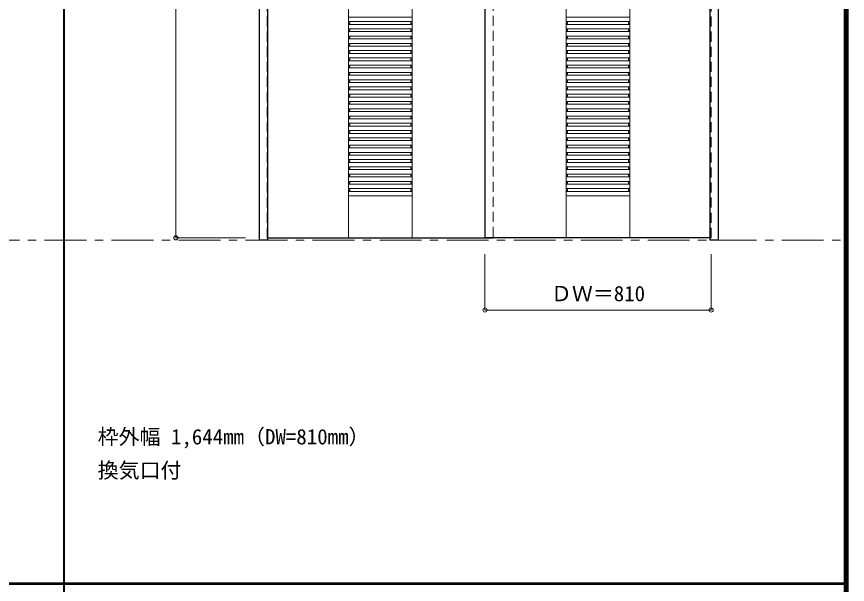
# Model space of a CAD drawing. Units: millimetres, scale not verified. Extents: x -6000 to 5700, y -4307 to 4260.
# Drawn here: x 2725 to 5700, y 186 to 2218 of the extents above; entities that cross this region are included whole.
import ezdxf
from ezdxf.enums import TextEntityAlignment as Align

# ---------------------------------------------------------------- set-up
doc = ezdxf.new("R2010")
doc.units = ezdxf.units.MM
doc.header["$LTSCALE"] = 30
doc.header["$PDMODE"] = 32
doc.header["$PDSIZE"] = 15
doc.linetypes.add('CHAIN1', pattern=[8, 5, -1, 1, -1])
doc.linetypes.add('DASHED1', pattern=[1.8, 1.2, -0.6])
for name, color, linetype, lineweight in [('0-0_補助線', 7, 'CHAIN1', 18), ('0-2_扉', 3, 'Continuous', 25), ('0-3_仕上げ', 4, 'Continuous', 9), ('0-B_寸法', 4, 'Continuous', 9), ('F-1_枠', 6, 'Continuous', 40)]:
    doc.layers.add(name, color=color, linetype=linetype, lineweight=lineweight)
doc.layers.add('0-A_文字', color=7, linetype='Continuous')
doc.styles.add('ＭＳ ゴシック', font='')
doc.styles.get('ＭＳ ゴシック').set_extended_font_data('MS Gothic')

msp = doc.modelspace()

# ---------------------------------------------------------------- linework, layer by layer
at = {"layer": '0-0_補助線'}
msp.add_line((-2695, 1418), (5690, 1418), dxfattribs=at)
at = {"layer": '0-2_扉', "color": 4, "linetype": 'DASHED1', "lineweight": 9}
for p, q in [((3622, 1426.5), (3622, 3409.5)), ((5212, 1426.5), (5212, 3409.5)), ((3622, 1426.5), (3625, 1426.5)), ((5212, 1426.5), (5209, 1426.5))]:
    msp.add_line(p, q, dxfattribs=at)
at = {"layer": '0-2_扉'}
for p, q in [((4402, 3409.5), (4402, 1426.5)), ((3625, 1426.5), (4432, 1426.5)), ((5209, 1426.5), (4402, 1426.5))]:
    msp.add_line(p, q, dxfattribs=at)
at = {"layer": '0-3_仕上げ', "color": 3, "lineweight": 25}
for p, q in [((3595, 1418), (3595, 3453)), ((3625, 1418), (3625, 3453)), ((5209, 1427.04), (5209, 3453)), ((5239, 1418), (5239, 3453)), ((3625, 1418), (3595, 1418))]:
    msp.add_line(p, q, dxfattribs=at)
at = {"layer": '0-3_仕上げ', "color": 7, "lineweight": 18}
for p, q in [((3913, 1426.5), (3913, 3409.5)), ((4141, 1426.5), (4141, 3409.5)), ((4693, 1426.5), (4693, 3409.5)), ((4921, 1426.5), (4921, 3409.5)), ((4141, 1576.5), (3913, 1576.5)), ((4693, 1576.5), (4921, 1576.5))]:
    msp.add_line(p, q, dxfattribs=at)
at = {"layer": '0-3_仕上げ', "linetype": 'DASHED1'}
msp.add_line((4432, 3409.5), (4432, 1426.5), dxfattribs=at)
at = {"layer": '0-3_仕上げ'}
for p, q in [((4141, 2216.5), (3913, 2216.5)), ((4693, 2216.5), (4921, 2216.5)), ((4141, 2200.5), (3913, 2200.5)), ((3918, 2194.08), (3913, 2194.08)), ((4141, 2190.5), (3913, 2190.5)), ((4141, 2174.5), (3913, 2174.5)), ((3918, 2200.5), (3918, 2194.08)), ((3918, 2174.5), (3918, 2168.08)), ((4136, 2200.5), (4136, 2194.08)), ((4141, 2194.08), (4136, 2194.08)), ((4136, 2174.5), (4136, 2168.08)), ((4693, 2200.5), (4921, 2200.5)), ((4693, 2194.08), (4698, 2194.08)), ((4693, 2190.5), (4921, 2190.5)), ((4693, 2174.5), (4921, 2174.5)), ((4698, 2200.5), (4698, 2194.08)), ((4698, 2174.5), (4698, 2168.08)), ((4916, 2200.5), (4916, 2194.08)), ((4916, 2194.08), (4921, 2194.08)), ((4916, 2174.5), (4916, 2168.08)), ((3918, 2168.08), (3913, 2168.08)), ((4141, 2164.5), (3913, 2164.5)), ((4141, 2148.5), (3913, 2148.5)), ((3918, 2148.5), (3918, 2142.08)), ((4141, 2168.08), (4136, 2168.08)), ((4136, 2148.5), (4136, 2142.08)), ((4693, 2168.08), (4698, 2168.08)), ((4693, 2164.5), (4921, 2164.5)), ((4693, 2148.5), (4921, 2148.5)), ((4698, 2148.5), (4698, 2142.08)), ((4916, 2168.08), (4921, 2168.08)), ((4916, 2148.5), (4916, 2142.08)), ((3918, 2142.08), (3913, 2142.08)), ((4141, 2138.5), (3913, 2138.5)), ((4141, 2122.5), (3913, 2122.5)), ((3918, 2116.08), (3913, 2116.08)), ((4141, 2112.5), (3913, 2112.5)), ((3918, 2122.5), (3918, 2116.08)), ((4141, 2142.08), (4136, 2142.08)), ((4136, 2122.5), (4136, 2116.08)), ((4141, 2116.08), (4136, 2116.08)), ((4693, 2142.08), (4698, 2142.08)), ((4693, 2138.5), (4921, 2138.5)), ((4693, 2122.5), (4921, 2122.5)), ((4693, 2116.08), (4698, 2116.08)), ((4693, 2112.5), (4921, 2112.5)), ((4698, 2122.5), (4698, 2116.08)), ((4916, 2142.08), (4921, 2142.08)), ((4916, 2122.5), (4916, 2116.08)), ((4916, 2116.08), (4921, 2116.08)), ((4141, 2096.5), (3913, 2096.5)), ((3918, 2090.08), (3913, 2090.08)), ((4141, 2086.5), (3913, 2086.5)), ((3918, 2096.5), (3918, 2090.08)), ((4136, 2096.5), (4136, 2090.08)), ((4141, 2090.08), (4136, 2090.08)), ((4693, 2096.5), (4921, 2096.5)), ((4693, 2090.08), (4698, 2090.08)), ((4693, 2086.5), (4921, 2086.5)), ((4698, 2096.5), (4698, 2090.08)), ((4916, 2096.5), (4916, 2090.08)), ((4916, 2090.08), (4921, 2090.08)), ((4141, 2070.5), (3913, 2070.5)), ((3918, 2064.08), (3913, 2064.08)), ((4141, 2060.5), (3913, 2060.5)), ((3918, 2070.5), (3918, 2064.08)), ((4136, 2070.5), (4136, 2064.08)), ((4141, 2064.08), (4136, 2064.08)), ((4693, 2070.5), (4921, 2070.5)), ((4693, 2064.08), (4698, 2064.08)), ((4693, 2060.5), (4921, 2060.5)), ((4698, 2070.5), (4698, 2064.08)), ((4916, 2070.5), (4916, 2064.08)), ((4916, 2064.08), (4921, 2064.08)), ((4141, 2044.5), (3913, 2044.5)), ((3918, 2038.08), (3913, 2038.08)), ((4141, 2034.5), (3913, 2034.5)), ((3918, 2044.5), (3918, 2038.08)), ((4136, 2044.5), (4136, 2038.08)), ((4141, 2038.08), (4136, 2038.08)), ((4693, 2044.5), (4921, 2044.5)), ((4693, 2038.08), (4698, 2038.08)), ((4693, 2034.5), (4921, 2034.5)), ((4698, 2044.5), (4698, 2038.08)), ((4916, 2044.5), (4916, 2038.08)), ((4916, 2038.08), (4921, 2038.08)), ((4141, 2018.5), (3913, 2018.5)), ((3918, 2012.08), (3913, 2012.08)), ((4141, 2008.5), (3913, 2008.5)), ((3918, 2018.5), (3918, 2012.08)), ((4136, 2018.5), (4136, 2012.08)), ((4141, 2012.08), (4136, 2012.08)), ((4693, 2018.5), (4921, 2018.5)), ((4693, 2012.08), (4698, 2012.08)), ((4693, 2008.5), (4921, 2008.5)), ((4698, 2018.5), (4698, 2012.08)), ((4916, 2018.5), (4916, 2012.08)), ((4916, 2012.08), (4921, 2012.08)), ((4141, 1992.5), (3913, 1992.5)), ((3918, 1986.08), (3913, 1986.08)), ((4141, 1982.5), (3913, 1982.5)), ((4141, 1966.5), (3913, 1966.5)), ((3918, 1992.5), (3918, 1986.08)), ((3918, 1966.5), (3918, 1960.08)), ((4136, 1992.5), (4136, 1986.08)), ((4141, 1986.08), (4136, 1986.08)), ((4136, 1966.5), (4136, 1960.08)), ((4693, 1992.5), (4921, 1992.5)), ((4693, 1986.08), (4698, 1986.08)), ((4693, 1982.5), (4921, 1982.5)), ((4693, 1966.5), (4921, 1966.5)), ((4698, 1992.5), (4698, 1986.08)), ((4698, 1966.5), (4698, 1960.08)), ((4916, 1992.5), (4916, 1986.08)), ((4916, 1986.08), (4921, 1986.08)), ((4916, 1966.5), (4916, 1960.08)), ((3918, 1960.08), (3913, 1960.08)), ((4141, 1956.5), (3913, 1956.5)), ((4141, 1940.5), (3913, 1940.5)), ((3918, 1934.08), (3913, 1934.08)), ((3918, 1940.5), (3918, 1934.08)), ((4141, 1960.08), (4136, 1960.08)), ((4136, 1940.5), (4136, 1934.08)), ((4141, 1934.08), (4136, 1934.08)), ((4693, 1960.08), (4698, 1960.08)), ((4693, 1956.5), (4921, 1956.5)), ((4693, 1940.5), (4921, 1940.5)), ((4693, 1934.08), (4698, 1934.08)), ((4698, 1940.5), (4698, 1934.08)), ((4916, 1960.08), (4921, 1960.08)), ((4916, 1940.5), (4916, 1934.08)), ((4916, 1934.08), (4921, 1934.08)), ((4141, 1930.5), (3913, 1930.5)), ((4141, 1914.5), (3913, 1914.5)), ((3918, 1908.08), (3913, 1908.08)), ((4141, 1904.5), (3913, 1904.5)), ((3918, 1914.5), (3918, 1908.08)), ((4136, 1914.5), (4136, 1908.08)), ((4141, 1908.08), (4136, 1908.08)), ((4693, 1930.5), (4921, 1930.5)), ((4693, 1914.5), (4921, 1914.5)), ((4693, 1908.08), (4698, 1908.08)), ((4693, 1904.5), (4921, 1904.5)), ((4698, 1914.5), (4698, 1908.08)), ((4916, 1914.5), (4916, 1908.08)), ((4916, 1908.08), (4921, 1908.08)), ((4141, 1888.5), (3913, 1888.5)), ((3918, 1882.08), (3913, 1882.08)), ((4141, 1878.5), (3913, 1878.5)), ((3918, 1888.5), (3918, 1882.08)), ((4136, 1888.5), (4136, 1882.08)), ((4141, 1882.08), (4136, 1882.08)), ((4693, 1888.5), (4921, 1888.5)), ((4693, 1882.08), (4698, 1882.08)), ((4693, 1878.5), (4921, 1878.5)), ((4698, 1888.5), (4698, 1882.08)), ((4916, 1888.5), (4916, 1882.08)), ((4916, 1882.08), (4921, 1882.08)), ((4141, 1862.5), (3913, 1862.5)), ((3918, 1856.08), (3913, 1856.08)), ((4141, 1852.5), (3913, 1852.5)), ((3918, 1862.5), (3918, 1856.08)), ((4136, 1862.5), (4136, 1856.08)), ((4141, 1856.08), (4136, 1856.08)), ((4693, 1862.5), (4921, 1862.5)), ((4693, 1856.08), (4698, 1856.08)), ((4693, 1852.5), (4921, 1852.5)), ((4698, 1862.5), (4698, 1856.08)), ((4916, 1862.5), (4916, 1856.08)), ((4916, 1856.08), (4921, 1856.08)), ((4141, 1836.5), (3913, 1836.5)), ((3918, 1830.08), (3913, 1830.08)), ((4141, 1826.5), (3913, 1826.5)), ((3918, 1836.5), (3918, 1830.08)), ((4136, 1836.5), (4136, 1830.08)), ((4141, 1830.08), (4136, 1830.08)), ((4693, 1836.5), (4921, 1836.5)), ((4693, 1830.08), (4698, 1830.08)), ((4693, 1826.5), (4921, 1826.5)), ((4698, 1836.5), (4698, 1830.08)), ((4916, 1836.5), (4916, 1830.08)), ((4916, 1830.08), (4921, 1830.08)), ((4141, 1810.5), (3913, 1810.5)), ((3918, 1804.08), (3913, 1804.08)), ((4141, 1800.5), (3913, 1800.5)), ((3918, 1810.5), (3918, 1804.08)), ((4136, 1810.5), (4136, 1804.08)), ((4141, 1804.08), (4136, 1804.08)), ((4693, 1810.5), (4921, 1810.5)), ((4693, 1804.08), (4698, 1804.08)), ((4693, 1800.5), (4921, 1800.5)), ((4698, 1810.5), (4698, 1804.08)), ((4916, 1810.5), (4916, 1804.08)), ((4916, 1804.08), (4921, 1804.08)), ((4141, 1784.5), (3913, 1784.5)), ((3918, 1778.08), (3913, 1778.08)), ((4141, 1774.5), (3913, 1774.5)), ((4141, 1758.5), (3913, 1758.5)), ((3918, 1784.5), (3918, 1778.08)), ((3918, 1758.5), (3918, 1752.08)), ((4136, 1784.5), (4136, 1778.08)), ((4141, 1778.08), (4136, 1778.08)), ((4136, 1758.5), (4136, 1752.08)), ((4693, 1784.5), (4921, 1784.5)), ((4693, 1778.08), (4698, 1778.08)), ((4693, 1774.5), (4921, 1774.5)), ((4693, 1758.5), (4921, 1758.5)), ((4698, 1784.5), (4698, 1778.08)), ((4698, 1758.5), (4698, 1752.08)), ((4916, 1784.5), (4916, 1778.08)), ((4916, 1778.08), (4921, 1778.08)), ((4916, 1758.5), (4916, 1752.08)), ((3918, 1752.08), (3913, 1752.08)), ((4141, 1748.5), (3913, 1748.5)), ((4141, 1732.5), (3913, 1732.5)), ((3918, 1726.08), (3913, 1726.08)), ((3918, 1732.5), (3918, 1726.08)), ((4141, 1752.08), (4136, 1752.08)), ((4136, 1732.5), (4136, 1726.08)), ((4141, 1726.08), (4136, 1726.08)), ((4693, 1752.08), (4698, 1752.08)), ((4693, 1748.5), (4921, 1748.5)), ((4693, 1732.5), (4921, 1732.5)), ((4693, 1726.08), (4698, 1726.08)), ((4698, 1732.5), (4698, 1726.08)), ((4916, 1752.08), (4921, 1752.08)), ((4916, 1732.5), (4916, 1726.08)), ((4916, 1726.08), (4921, 1726.08)), ((4141, 1722.5), (3913, 1722.5)), ((4141, 1706.5), (3913, 1706.5)), ((3918, 1700.08), (3913, 1700.08)), ((4141, 1696.5), (3913, 1696.5)), ((3918, 1706.5), (3918, 1700.08)), ((4136, 1706.5), (4136, 1700.08)), ((4141, 1700.08), (4136, 1700.08)), ((4693, 1722.5), (4921, 1722.5)), ((4693, 1706.5), (4921, 1706.5)), ((4693, 1700.08), (4698, 1700.08)), ((4693, 1696.5), (4921, 1696.5)), ((4698, 1706.5), (4698, 1700.08)), ((4916, 1706.5), (4916, 1700.08)), ((4916, 1700.08), (4921, 1700.08)), ((4141, 1680.5), (3913, 1680.5)), ((3918, 1674.08), (3913, 1674.08)), ((4141, 1670.5), (3913, 1670.5)), ((3918, 1680.5), (3918, 1674.08)), ((4136, 1680.5), (4136, 1674.08)), ((4141, 1674.08), (4136, 1674.08)), ((4693, 1680.5), (4921, 1680.5)), ((4693, 1674.08), (4698, 1674.08)), ((4693, 1670.5), (4921, 1670.5)), ((4698, 1680.5), (4698, 1674.08)), ((4916, 1680.5), (4916, 1674.08)), ((4916, 1674.08), (4921, 1674.08)), ((4141, 1654.5), (3913, 1654.5)), ((3918, 1648.08), (3913, 1648.08)), ((4141, 1644.5), (3913, 1644.5)), ((3918, 1654.5), (3918, 1648.08)), ((4136, 1654.5), (4136, 1648.08)), ((4141, 1648.08), (4136, 1648.08)), ((4693, 1654.5), (4921, 1654.5)), ((4693, 1648.08), (4698, 1648.08)), ((4693, 1644.5), (4921, 1644.5)), ((4698, 1654.5), (4698, 1648.08)), ((4916, 1654.5), (4916, 1648.08)), ((4916, 1648.08), (4921, 1648.08)), ((4141, 1628.5), (3913, 1628.5)), ((3918, 1622.08), (3913, 1622.08)), ((4141, 1618.5), (3913, 1618.5)), ((3918, 1628.5), (3918, 1622.08)), ((4136, 1628.5), (4136, 1622.08)), ((4141, 1622.08), (4136, 1622.08)), ((4693, 1628.5), (4921, 1628.5)), ((4693, 1622.08), (4698, 1622.08)), ((4693, 1618.5), (4921, 1618.5)), ((4698, 1628.5), (4698, 1622.08)), ((4916, 1628.5), (4916, 1622.08)), ((4916, 1622.08), (4921, 1622.08)), ((4141, 1602.5), (3913, 1602.5)), ((3918, 1596.08), (3913, 1596.08)), ((4141, 1592.5), (3913, 1592.5)), ((3918, 1602.5), (3918, 1596.08)), ((4136, 1602.5), (4136, 1596.08)), ((4141, 1596.08), (4136, 1596.08)), ((4693, 1602.5), (4921, 1602.5)), ((4693, 1596.08), (4698, 1596.08)), ((4693, 1592.5), (4921, 1592.5)), ((4698, 1602.5), (4698, 1596.08)), ((4916, 1602.5), (4916, 1596.08)), ((4916, 1596.08), (4921, 1596.08))]:
    msp.add_line(p, q, dxfattribs=at)
at = {"layer": '0-3_仕上げ', "color": 3, "lineweight": 25}
msp.add_lwpolyline([(5239, 1418), (5209, 1418), (5209, 1426.7)], dxfattribs=at)
at = {"layer": '0-B_寸法'}
for p, q in [((3295, 3409.5), (3295, 1426.5)), ((3295, 1426.5), (3545, 1426.5)), ((4402, 1168), (4402, 1368)), ((5212, 1168), (5212, 1368)), ((4402, 1168), (5212, 1168))]:
    msp.add_line(p, q, dxfattribs=at)
at = {"layer": '0-B_寸法', "color": 7}
for p in [(3295, 1426.5), (4402, 1168), (5212, 1168)]:
    msp.add_point(p, dxfattribs=at)
at = {"layer": 'F-1_枠'}
for p, q in [((2895, -3790), (2895, 4175)), ((5690, 4175), (5690, -4205)), ((5695, 4175), (5695, -4205)), ((5700, 4175), (5700, -4205)), ((-6000, 190.5), (5700, 190.5)), ((-6000, 187.5), (5700, 187.5))]:
    msp.add_line(p, q, dxfattribs=at)

# ---------------------------------------------------------------- texts
at = {"layer": '0-A_文字', "style": 'ＭＳ ゴシック'}
for s, p in [('枠外幅 1,644mm（DW=810mm）', (3015, 670.5)), ('換気口付', (3015, 550.5))]:
    msp.add_text(s, height=54.99, dxfattribs=at).set_placement(p, align=Align.BOTTOM_LEFT)
at = {"layer": '0-B_寸法', "color": 7, "style": 'ＭＳ ゴシック'}
msp.add_text('ＤＷ＝810', height=54.99, dxfattribs=at).set_placement((4638.25, 1183), align=Align.BOTTOM_LEFT)

doc.saveas('drawing.dxf')
